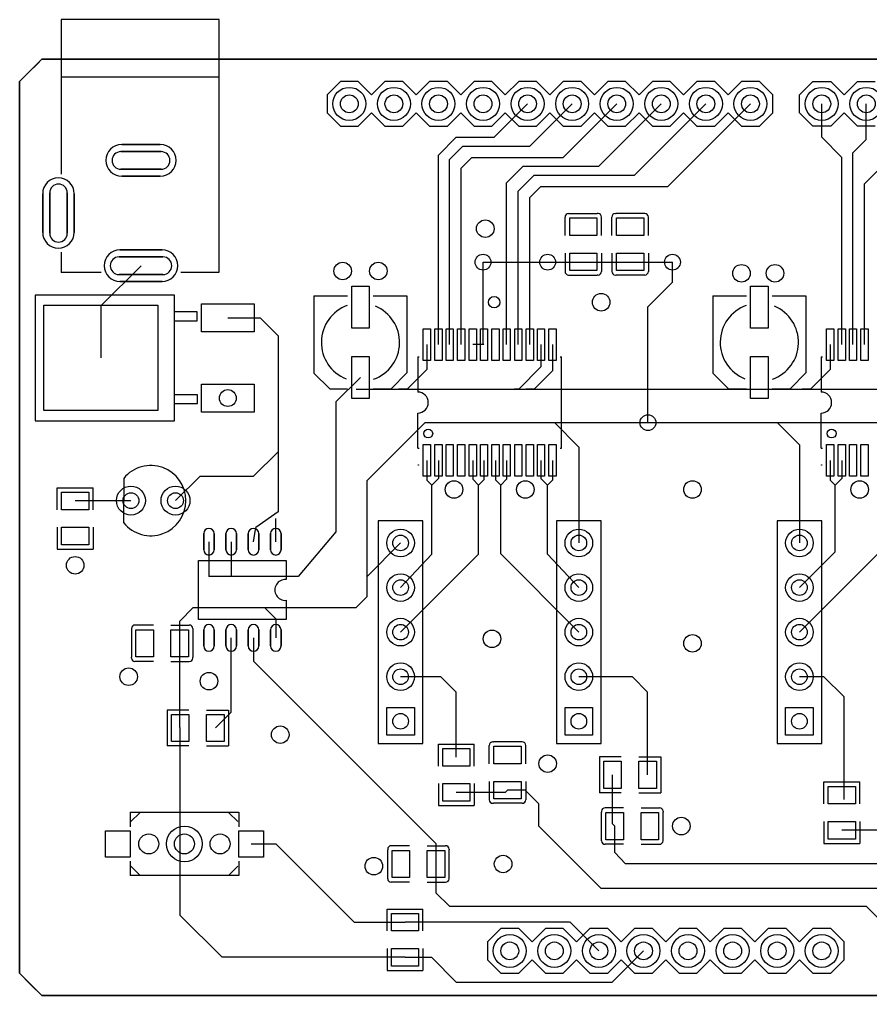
# Model space of a CAD drawing. Header units: millimetres. Extents: x 7 to 109, y -65 to -10.
# Drawn here: x 7.5 to 56, y -65.2 to -9.5 of the extents above; entities that cross this region are included whole.
import ezdxf

# ---------------------------------------------------------------- set-up
doc = ezdxf.new("R2010")
doc.units = ezdxf.units.MM

msp = doc.modelspace()

# ---------------------------------------------------------------- linework, layer by layer
for points in [[(18.87, -9.546), (9.87, -9.546)], [(9.87, -9.546), (9.87, -18.353)], [(18.861, -9.546), (18.861, -23.954)], [(104.013, -11.811), (8.763, -11.811), (7.493, -13.081)], [(7.493, -13.081), (7.493, -63.881)], [(18.861, -12.826), (9.861, -12.826)], [(30.861, -13.081), (30.099, -13.843), (29.337, -13.081), (28.321, -13.081), (27.559, -13.843), (26.797, -13.081), (25.781, -13.081), (25.019, -13.843), (25.019, -14.859), (25.781, -15.621), (26.797, -15.621), (27.559, -14.859), (28.321, -15.621), (29.337, -15.621), (30.099, -14.859), (30.861, -15.621), (31.877, -15.621), (32.639, -14.859), (33.401, -15.621), (34.417, -15.621)], [(50.419, -14.351), (50.419, -13.843), (49.657, -13.081), (48.641, -13.081), (47.879, -13.843), (47.117, -13.081), (46.101, -13.081), (45.339, -13.843), (44.577, -13.081), (43.561, -13.081), (42.799, -13.843), (42.037, -13.081), (41.021, -13.081), (40.259, -13.843), (39.497, -13.081), (38.481, -13.081), (37.719, -13.843), (36.957, -13.081), (35.941, -13.081), (35.179, -13.843), (34.417, -13.081), (33.401, -13.081), (32.639, -13.843), (31.877, -13.081), (30.861, -13.081)], [(51.943, -14.351), (51.943, -13.843), (52.705, -13.081), (53.721, -13.081), (54.483, -13.843), (55.245, -13.081)], [(55.245, -13.081), (56.261, -13.081)], [(31.369, -28.069), (31.369, -17.272), (32.385, -16.256), (34.544, -16.256), (36.449, -14.351)], [(32.004, -28.069), (32.004, -17.526), (32.766, -16.764), (36.576, -16.764), (38.989, -14.351)], [(32.664, -28.069), (32.664, -18.009), (33.274, -17.399), (38.481, -17.399), (41.529, -14.351)], [(34.417, -15.621), (35.179, -14.859), (35.941, -15.621), (36.957, -15.621), (37.719, -14.859), (38.481, -15.621), (39.497, -15.621), (40.259, -14.859), (41.021, -15.621), (42.037, -15.621), (42.799, -14.859), (43.561, -15.621), (44.577, -15.621), (45.339, -14.859), (46.101, -15.621), (47.117, -15.621), (47.879, -14.859), (48.641, -15.621), (49.657, -15.621), (50.419, -14.859), (50.419, -14.351)], [(35.255, -28.069), (35.255, -18.847), (36.195, -17.907), (40.513, -17.907), (44.069, -14.351)], [(35.916, -28.069), (35.916, -19.329), (36.83, -18.415), (42.545, -18.415), (46.609, -14.351)], [(36.576, -28.069), (36.576, -19.685), (37.211, -19.05), (44.45, -19.05), (49.149, -14.351)], [(56.261, -15.621), (55.245, -15.621), (54.483, -14.859), (53.721, -15.621), (52.705, -15.621), (51.943, -14.859), (51.943, -14.351)], [(54.356, -28.07), (54.356, -17.399), (53.213, -16.256), (53.213, -14.351)], [(54.991, -28.07), (54.991, -17.145), (55.753, -16.383), (55.753, -14.351)], [(55.651, -28.07), (55.651, -18.898), (58.293, -16.256), (58.293, -14.351)], [(38.583, -21.852), (38.583, -20.802)], [(38.783, -20.602), (38.823, -20.602)], [(38.823, -20.602), (40.423, -20.602)], [(40.463, -20.602), (40.423, -20.602)], [(40.663, -21.852), (40.663, -20.802)], [(41.25, -21.852), (41.25, -20.802)], [(41.45, -20.602), (41.49, -20.602)], [(43.09, -20.602), (41.49, -20.602)], [(43.11, -20.602), (43.09, -20.602)], [(43.13, -20.602), (43.09, -20.602)], [(43.33, -21.852), (43.33, -20.802)], [(9.87, -22.794), (9.87, -23.954)], [(38.583, -22.852), (38.583, -23.902)], [(40.663, -22.852), (40.663, -23.902)], [(41.25, -22.852), (41.25, -23.902)], [(43.33, -22.852), (43.33, -23.902)], [(14.417, -23.574), (12.131, -25.86), (12.131, -28.829)], [(33.909, -23.368), (37.592, -23.368)], [(33.96, -28.069), (33.909, -28.018), (33.909, -23.368)], [(37.592, -23.368), (44.704, -23.368)], [(43.307, -32.512), (43.307, -25.908), (44.704, -24.511), (44.704, -23.368)], [(12.151, -23.954), (9.87, -23.954)], [(18.861, -23.954), (16.682, -23.954)], [(38.783, -24.102), (38.823, -24.102)], [(38.803, -24.102), (38.823, -24.102)], [(38.823, -24.102), (40.423, -24.102)], [(40.463, -24.102), (40.423, -24.102)], [(41.45, -24.102), (41.49, -24.102)], [(43.09, -24.102), (41.49, -24.102)], [(43.13, -24.102), (43.09, -24.102)], [(24.274, -25.29), (24.274, -29.67)], [(24.274, -25.29), (26.193, -25.29)], [(27.655, -25.29), (29.574, -25.29)], [(29.574, -25.29), (29.574, -29.68)], [(47.007, -25.29), (47.007, -29.67)], [(47.007, -25.29), (48.926, -25.29)], [(50.388, -25.29), (52.307, -25.29)], [(52.307, -25.29), (52.307, -29.68)], [(16.326, -26.707), (17.626, -26.707), (17.626, -26.206), (16.326, -26.206)], [(19.357, -26.543), (21.209, -26.543), (22.225, -27.559), (22.225, -37.592), (20.955, -38.481)], [(30.709, -28.07), (30.709, -29.489), (29.591, -30.607), (29.101, -30.607)], [(33.96, -28.069), (33.325, -28.069)], [(37.211, -28.07), (37.211, -29.337), (35.941, -30.607), (35.705, -30.607)], [(37.871, -28.07), (37.871, -29.566), (36.83, -30.607), (36.34, -30.607)], [(53.696, -28.07), (53.696, -29.489), (52.578, -30.607), (52.103, -30.607)], [(30.19, -28.769), (30.274, -28.769)], [(30.19, -28.769), (30.19, -30.769)], [(38.306, -28.769), (38.39, -28.769)], [(38.39, -33.969), (38.39, -28.769)], [(53.177, -28.769), (53.261, -28.769)], [(53.177, -28.769), (53.177, -30.769)], [(26.924, -29.939), (25.527, -31.336), (25.527, -38.735), (23.368, -41.275), (18.288, -41.275)], [(24.274, -29.67), (24.274, -29.69), (25.174, -30.59)], [(28.674, -30.59), (28.674, -30.58), (29.574, -29.68)], [(47.007, -29.67), (47.007, -29.69), (47.907, -30.59)], [(51.407, -30.59), (51.407, -30.58), (52.307, -29.68)], [(16.33, -31.429), (17.63, -31.429), (17.63, -30.929), (16.33, -30.929)], [(25.174, -30.59), (26.193, -30.59)], [(26.67, -30.607), (82.296, -30.607)], [(27.655, -30.59), (28.674, -30.59)], [(47.907, -30.59), (48.926, -30.59)], [(50.388, -30.59), (51.407, -30.59)], [(30.19, -33.969), (30.19, -31.969)], [(53.177, -33.969), (53.177, -31.969)], [(20.142, -43.053), (20.701, -43.053), (26.67, -43.053), (27.305, -42.418), (27.305, -35.814), (30.607, -32.512), (66.167, -32.512)], [(37.182, -32.512), (37.973, -32.512), (39.37, -33.909), (39.37, -39.37)], [(49.66, -32.512), (50.673, -32.512), (51.943, -33.782), (51.943, -39.37)], [(16.383, -36.957), (17.78, -35.56), (20.828, -35.56), (22.225, -34.168)], [(30.19, -33.969), (30.274, -33.969)], [(38.306, -33.969), (38.39, -33.969)], [(53.177, -33.969), (53.261, -33.969)], [(30.709, -34.669), (30.709, -35.789), (30.988, -36.068)], [(31.369, -34.669), (31.369, -35.687), (30.988, -36.068)], [(33.325, -34.669), (33.325, -35.738), (33.655, -36.068)], [(33.96, -34.669), (33.96, -35.763), (33.655, -36.068)], [(34.62, -34.669), (34.62, -35.763), (34.925, -36.068)], [(35.255, -34.669), (35.255, -35.738), (34.925, -36.068)], [(37.211, -34.669), (37.211, -35.687), (37.592, -36.068)], [(37.871, -34.669), (37.871, -35.789), (37.592, -36.068)], [(53.696, -34.669), (53.696, -35.789), (53.975, -36.068)], [(54.356, -34.669), (54.356, -35.687), (53.975, -36.068)], [(13.432, -35.687), (13.426, -38.235)], [(29.21, -44.45), (33.655, -40.005), (33.655, -36.068)], [(29.21, -41.91), (30.988, -40.005), (30.988, -36.068)], [(39.37, -44.45), (34.917, -39.997), (34.925, -36.068)], [(39.37, -41.91), (37.592, -40.005), (37.592, -36.068)], [(51.943, -44.45), (56.642, -39.751), (56.642, -36.068)], [(51.943, -41.91), (53.975, -39.878), (53.975, -36.068)], [(9.647, -37.473), (9.647, -36.223)], [(9.647, -36.223), (11.687, -36.223)], [(11.687, -37.473), (11.687, -36.223)], [(13.843, -36.957), (13.827, -36.973), (10.668, -36.973)], [(22.098, -39.297), (22.098, -37.973)], [(27.94, -48.895), (27.94, -50.8), (30.48, -50.8), (30.48, -38.1), (27.94, -38.1)], [(27.94, -38.1), (27.94, -48.895)], [(38.1, -48.895), (38.1, -50.8), (40.64, -50.8), (40.64, -38.1), (38.1, -38.1)], [(38.1, -38.1), (38.1, -48.895)], [(50.673, -48.895), (50.673, -50.8), (53.213, -50.8), (53.213, -38.1), (50.673, -38.1)], [(50.673, -38.1), (50.673, -48.895)], [(9.647, -38.473), (9.647, -39.723)], [(11.687, -38.473), (11.687, -39.723)], [(20.828, -39.297), (20.955, -38.481)], [(18.288, -39.297), (18.288, -41.275)], [(19.558, -39.297), (19.558, -41.275)], [(27.305, -41.344), (27.305, -41.275), (29.21, -39.37)], [(9.647, -39.723), (11.687, -39.723)], [(17.693, -43.737), (17.693, -40.366)], [(17.693, -40.366), (22.683, -40.366), (22.683, -41.457)], [(22.683, -42.637), (22.683, -43.737), (17.693, -43.737)], [(16.622, -45.085), (16.622, -43.83), (17.399, -43.053), (21.463, -43.053), (22.098, -43.688), (22.098, -44.778)], [(13.87, -44.245), (13.87, -44.285)], [(13.87, -44.265), (13.87, -44.285)], [(13.87, -44.285), (13.87, -45.885)], [(15.12, -44.045), (14.07, -44.045)], [(16.12, -44.045), (17.17, -44.045)], [(17.37, -44.245), (17.37, -44.285)], [(17.37, -44.285), (17.37, -45.885)], [(18.654, -49.911), (19.558, -49.007), (19.558, -44.778)], [(20.828, -44.778), (20.828, -46.101), (31.226, -56.499), (31.226, -57.658)], [(16.653, -49.911), (16.621, -49.879), (16.621, -45.085)], [(13.87, -45.925), (13.87, -45.885)], [(15.12, -46.125), (14.07, -46.125)], [(16.12, -46.125), (17.17, -46.125)], [(17.37, -45.925), (17.37, -45.885)], [(32.385, -51.578), (32.385, -47.879), (31.496, -46.99), (29.21, -46.99)], [(43.291, -52.578), (43.291, -47.863), (42.418, -46.99), (39.37, -46.99)], [(54.483, -53.991), (54.483, -48.133), (53.34, -46.99), (51.943, -46.99)], [(17.152, -48.891), (15.902, -48.891)], [(15.902, -48.891), (15.902, -50.931)], [(18.152, -48.891), (19.402, -48.891)], [(19.402, -48.891), (19.402, -50.931)], [(29.464, -62.976), (19.034, -62.976), (16.653, -60.595), (16.653, -49.911)], [(17.152, -50.931), (15.902, -50.931)], [(18.152, -50.931), (19.402, -50.931)], [(31.364, -52.078), (31.364, -50.828)], [(31.364, -50.828), (33.404, -50.828)], [(33.404, -52.078), (33.404, -50.828)], [(34.265, -51.951), (34.265, -50.901)], [(34.465, -50.701), (34.505, -50.701)], [(36.105, -50.701), (34.505, -50.701)], [(36.125, -50.701), (36.105, -50.701)], [(36.145, -50.701), (36.105, -50.701)], [(36.345, -51.951), (36.345, -50.901)], [(41.79, -51.558), (40.54, -51.558)], [(40.54, -51.558), (40.54, -53.598)], [(42.79, -51.558), (44.04, -51.558)], [(44.04, -51.558), (44.04, -53.598)], [(41.418, -55.499), (41.291, -55.372), (41.291, -52.578)], [(31.364, -53.078), (31.364, -54.328)], [(33.404, -53.078), (33.404, -54.328)], [(34.265, -52.951), (34.265, -54.001)], [(36.345, -52.951), (36.345, -54.001)], [(53.336, -54.237), (53.336, -52.987)], [(53.336, -52.987), (55.376, -52.987)], [(55.376, -54.237), (55.376, -52.987)], [(35.306, -53.451), (35.179, -53.578), (32.385, -53.578)], [(60.833, -62.611), (57.277, -59.055), (40.64, -59.055), (37.084, -55.499), (37.084, -54.229), (36.306, -53.451), (35.306, -53.451)], [(41.79, -53.598), (40.54, -53.598)], [(42.79, -53.598), (44.04, -53.598)], [(31.364, -54.328), (33.404, -54.328)], [(34.465, -54.201), (34.505, -54.201)], [(36.105, -54.201), (34.505, -54.201)], [(36.145, -54.201), (36.105, -54.201)], [(41.917, -54.459), (40.867, -54.459)], [(42.917, -54.459), (43.967, -54.459)], [(13.791, -54.715), (19.991, -54.715)], [(13.791, -54.715), (13.791, -55.534)], [(13.843, -55.245), (14.351, -54.737)], [(19.431, -54.737), (19.939, -55.245)], [(19.991, -54.715), (19.991, -55.534)], [(40.667, -54.659), (40.667, -54.699)], [(40.667, -56.299), (40.667, -54.699)], [(44.167, -54.659), (44.167, -54.699)], [(44.167, -56.299), (44.167, -54.699)], [(63.373, -62.611), (58.42, -57.658), (42.037, -57.658), (41.417, -57.008), (41.417, -55.499)], [(53.336, -55.237), (53.336, -56.487)], [(55.376, -55.237), (55.376, -56.487)], [(57.531, -55.737), (54.356, -55.737)], [(20.691, -56.515), (22.098, -56.515), (26.559, -60.976), (29.464, -60.976)], [(29.725, -56.618), (28.675, -56.618)], [(30.725, -56.618), (31.775, -56.618)], [(40.667, -56.339), (40.667, -56.299)], [(41.917, -56.539), (40.867, -56.539)], [(42.917, -56.539), (43.967, -56.539)], [(44.167, -56.319), (44.167, -56.299)], [(44.167, -56.339), (44.167, -56.299)], [(53.336, -56.487), (55.376, -56.487)], [(28.475, -56.818), (28.475, -56.858)], [(28.475, -58.458), (28.475, -56.858)], [(31.975, -56.818), (31.975, -56.858)], [(31.975, -58.458), (31.975, -56.858)], [(13.791, -57.496), (13.791, -58.315)], [(13.843, -57.785), (14.351, -58.293)], [(19.431, -58.293), (19.939, -57.785)], [(19.991, -57.496), (19.991, -58.315)], [(31.227, -57.658), (31.227, -59.294), (32.004, -60.071), (55.753, -60.071), (58.293, -62.611)], [(19.991, -58.315), (13.791, -58.315)], [(28.475, -58.498), (28.475, -58.458)], [(29.725, -58.698), (28.675, -58.698)], [(30.725, -58.698), (31.775, -58.698)], [(31.975, -58.478), (31.975, -58.458)], [(31.975, -58.498), (31.975, -58.458)], [(28.443, -61.476), (28.443, -60.226)], [(28.443, -60.226), (30.483, -60.226)], [(30.483, -61.476), (30.483, -60.226)], [(40.513, -62.611), (38.862, -60.96), (38.846, -60.976), (29.464, -60.976)], [(34.925, -61.341), (34.163, -62.103), (34.163, -63.119), (34.925, -63.881), (35.941, -63.881), (36.703, -63.119), (37.465, -63.881), (38.481, -63.881), (39.243, -63.119), (40.005, -63.881), (41.021, -63.881), (41.783, -63.119), (42.545, -63.881), (43.561, -63.881), (44.323, -63.119), (45.085, -63.881), (46.101, -63.881), (46.863, -63.119), (47.625, -63.881), (48.641, -63.881), (49.403, -63.119), (50.165, -63.881), (51.181, -63.881), (51.943, -63.119), (52.705, -63.881), (53.721, -63.881), (54.483, -63.119), (54.483, -62.611)], [(54.483, -62.611), (54.483, -62.103), (53.721, -61.341), (52.705, -61.341), (51.943, -62.103), (51.181, -61.341), (50.165, -61.341), (49.403, -62.103), (48.641, -61.341), (47.625, -61.341), (46.863, -62.103), (46.101, -61.341), (45.085, -61.341), (44.323, -62.103), (43.561, -61.341), (42.545, -61.341), (41.783, -62.103), (41.021, -61.341), (40.005, -61.341), (39.243, -62.103), (38.481, -61.341), (37.465, -61.341), (36.703, -62.103), (35.941, -61.341), (34.925, -61.341)], [(28.443, -62.476), (28.443, -63.726)], [(29.464, -62.977), (30.973, -62.977), (32.385, -64.389), (41.275, -64.389), (43.053, -62.611)], [(30.483, -62.476), (30.483, -63.726)], [(7.493, -63.881), (8.763, -65.151), (9.017, -65.151)], [(28.443, -63.726), (30.483, -63.726)], [(9.017, -65.151), (106.553, -65.151)]]:
    msp.add_lwpolyline(points)
for points in [[(8.509, -12.065), (8.766, -11.811), (104.013, -11.811), (106.553, -14.351), (106.553, -24.511), (109.093, -27.051), (109.093, -61.341), (106.553, -63.881), (106.553, -65.151), (8.763, -65.151), (8.128, -64.516), (7.493, -63.881), (7.493, -13.081), (8.001, -12.573), (8.509, -12.065), (8.509, -12.065)], [(13.317, -16.674), (15.517, -16.674)], [(13.266, -17.074), (15.566, -17.074)], [(13.266, -18.074), (15.566, -18.074)], [(13.317, -18.474), (15.517, -18.474)], [(9.213, -21.723), (9.213, -19.423)], [(10.213, -21.723), (10.213, -19.423)], [(8.813, -21.673), (8.813, -19.473)], [(10.613, -21.673), (10.613, -19.473)], [(38.848, -21.852), (38.848, -20.852), (40.398, -20.852), (40.398, -21.852)], [(43.065, -20.852), (43.065, -21.852), (41.515, -21.852), (41.515, -20.852)], [(15.617, -22.674), (13.217, -22.674)], [(15.666, -23.074), (13.166, -23.074)], [(38.848, -23.852), (38.848, -22.852), (40.398, -22.852), (40.398, -23.852)], [(43.065, -22.852), (43.065, -23.852), (41.515, -23.852), (41.515, -22.852)], [(15.666, -24.074), (13.166, -24.074)], [(15.617, -24.474), (13.217, -24.474)], [(27.424, -24.74), (27.424, -27.14), (26.424, -27.14), (26.424, -24.74)], [(50.157, -24.74), (50.157, -27.14), (49.157, -27.14), (49.157, -24.74)], [(8.38, -32.402), (16.33, -32.402), (16.33, -25.256), (8.38, -25.256), (8.38, -32.402)], [(8.881, -31.829), (8.881, -25.829), (15.381, -25.829), (15.381, -31.829)], [(20.86, -25.744), (20.86, -27.344), (17.857, -27.344), (17.857, -25.744)], [(30.505, -28.971), (30.505, -27.167), (30.912, -27.167), (30.912, -28.971)], [(31.166, -28.971), (31.166, -27.167), (31.572, -27.167), (31.572, -28.971)], [(31.801, -28.971), (31.801, -27.167), (32.207, -27.167), (32.207, -28.971)], [(32.461, -28.971), (32.461, -27.167), (32.868, -27.167), (32.868, -28.971)], [(33.122, -28.971), (33.122, -27.167), (33.528, -27.167), (33.528, -28.971)], [(33.757, -28.971), (33.757, -27.167), (34.163, -27.167), (34.163, -28.971)], [(34.417, -28.971), (34.417, -27.167), (34.823, -27.167), (34.823, -28.971)], [(35.052, -28.971), (35.052, -27.167), (35.458, -27.167), (35.458, -28.971)], [(35.712, -28.971), (35.712, -27.167), (36.119, -27.167), (36.119, -28.971)], [(36.373, -28.971), (36.373, -27.167), (36.779, -27.167), (36.779, -28.971)], [(37.008, -28.971), (37.008, -27.167), (37.414, -27.167), (37.414, -28.971)], [(37.668, -28.971), (37.668, -27.167), (38.075, -27.167), (38.075, -28.971)], [(53.492, -28.971), (53.492, -27.167), (53.899, -27.167), (53.899, -28.971)], [(54.153, -28.971), (54.153, -27.167), (54.559, -27.167), (54.559, -28.971)], [(54.788, -28.971), (54.788, -27.167), (55.194, -27.167), (55.194, -28.971)], [(55.448, -28.971), (55.448, -27.167), (55.855, -27.167), (55.855, -28.971)], [(27.424, -28.74), (27.424, -31.14), (26.424, -31.14), (26.424, -28.74)], [(50.157, -28.74), (50.157, -31.14), (49.157, -31.14), (49.157, -28.74)], [(17.865, -31.914), (17.865, -30.314), (20.865, -30.314), (20.865, -31.914)], [(30.505, -35.571), (30.505, -33.767), (30.912, -33.767), (30.912, -35.571)], [(31.166, -35.571), (31.166, -33.767), (31.572, -33.767), (31.572, -35.571)], [(31.801, -35.571), (31.801, -33.767), (32.207, -33.767), (32.207, -35.571)], [(32.461, -35.571), (32.461, -33.767), (32.868, -33.767), (32.868, -35.571)], [(33.122, -35.571), (33.122, -33.767), (33.528, -33.767), (33.528, -35.571)], [(33.757, -35.571), (33.757, -33.767), (34.163, -33.767), (34.163, -35.571)], [(34.417, -35.571), (34.417, -33.767), (34.823, -33.767), (34.823, -35.571)], [(35.052, -35.571), (35.052, -33.767), (35.458, -33.767), (35.458, -35.571)], [(35.712, -35.571), (35.712, -33.767), (36.119, -33.767), (36.119, -35.571)], [(36.373, -35.571), (36.373, -33.767), (36.779, -33.767), (36.779, -35.571)], [(37.008, -35.571), (37.008, -33.767), (37.414, -33.767), (37.414, -35.571)], [(37.668, -35.571), (37.668, -33.767), (38.075, -33.767), (38.075, -35.571)], [(53.492, -35.571), (53.492, -33.767), (53.899, -33.767), (53.899, -35.571)], [(54.153, -35.571), (54.153, -33.767), (54.559, -33.767), (54.559, -35.571)], [(54.788, -35.571), (54.788, -33.767), (55.194, -33.767), (55.194, -35.571)], [(55.448, -35.571), (55.448, -33.767), (55.855, -33.767), (55.855, -35.571)], [(9.892, -37.473), (9.892, -36.473), (11.442, -36.473), (11.442, -37.473)], [(9.892, -39.473), (9.892, -38.473), (11.442, -38.473), (11.442, -39.473)], [(17.988, -39.757), (17.988, -38.837)], [(18.588, -39.757), (18.588, -38.837)], [(19.258, -39.757), (19.258, -38.837)], [(19.858, -39.757), (19.858, -38.837)], [(20.528, -39.757), (20.528, -38.837)], [(21.128, -39.757), (21.128, -38.837)], [(21.798, -39.757), (21.798, -38.837)], [(22.398, -39.757), (22.398, -38.837)], [(14.12, -44.31), (15.12, -44.31), (15.12, -45.86), (14.12, -45.86)], [(16.12, -44.31), (17.12, -44.31), (17.12, -45.86), (16.12, -45.86)], [(17.988, -45.237), (17.988, -44.317)], [(18.588, -45.237), (18.588, -44.317)], [(19.258, -45.237), (19.258, -44.317)], [(19.858, -45.237), (19.858, -44.317)], [(20.528, -45.237), (20.528, -44.317)], [(21.128, -45.237), (21.128, -44.317)], [(21.798, -45.237), (21.798, -44.317)], [(22.398, -45.237), (22.398, -44.317)], [(28.423, -50.317), (28.423, -48.743), (29.997, -48.743), (29.997, -50.317)], [(38.583, -50.317), (38.583, -48.743), (40.157, -48.743), (40.157, -50.317)], [(51.156, -50.317), (51.156, -48.743), (52.73, -48.743), (52.73, -50.317)], [(16.152, -49.136), (17.152, -49.136), (17.152, -50.686), (16.152, -50.686)], [(18.152, -49.136), (19.152, -49.136), (19.152, -50.686), (18.152, -50.686)], [(31.609, -52.078), (31.609, -51.078), (33.159, -51.078), (33.159, -52.078)], [(36.08, -50.951), (36.08, -51.951), (34.53, -51.951), (34.53, -50.951)], [(40.79, -51.803), (41.79, -51.803), (41.79, -53.353), (40.79, -53.353)], [(42.79, -51.803), (43.79, -51.803), (43.79, -53.353), (42.79, -53.353)], [(31.609, -54.078), (31.609, -53.078), (33.159, -53.078), (33.159, -54.078)], [(36.08, -52.951), (36.08, -53.951), (34.53, -53.951), (34.53, -52.951)], [(53.581, -54.237), (53.581, -53.237), (55.131, -53.237), (55.131, -54.237)], [(41.917, -56.274), (40.917, -56.274), (40.917, -54.724), (41.917, -54.724)], [(43.917, -56.274), (42.917, -56.274), (42.917, -54.724), (43.917, -54.724)], [(53.581, -56.237), (53.581, -55.237), (55.131, -55.237), (55.131, -56.237)], [(12.391, -57.265), (12.391, -55.765), (13.791, -55.765), (13.791, -57.265)], [(19.991, -57.265), (19.991, -55.765), (21.391, -55.765), (21.391, -57.265)], [(29.725, -58.433), (28.725, -58.433), (28.725, -56.883), (29.725, -56.883)], [(31.725, -58.433), (30.725, -58.433), (30.725, -56.883), (31.725, -56.883)], [(28.688, -61.476), (28.688, -60.476), (30.238, -60.476), (30.238, -61.476)], [(28.688, -63.476), (28.688, -62.476), (30.238, -62.476), (30.238, -63.476)]]:
    msp.add_lwpolyline(points, close=True)
for centre, radius in [((26.289, -14.351), 0.94), ((26.289, -14.351), 0.508), ((28.829, -14.351), 0.94), ((28.829, -14.351), 0.508), ((31.369, -14.351), 0.94), ((31.369, -14.351), 0.508), ((33.909, -14.351), 0.94), ((33.909, -14.351), 0.508), ((36.449, -14.351), 0.94), ((36.449, -14.351), 0.508), ((38.989, -14.351), 0.94), ((38.989, -14.351), 0.508), ((41.529, -14.351), 0.94), ((41.529, -14.351), 0.508), ((44.069, -14.351), 0.94), ((44.069, -14.351), 0.508), ((46.609, -14.351), 0.94), ((46.609, -14.351), 0.508), ((49.149, -14.351), 0.94), ((49.149, -14.351), 0.508), ((53.213, -14.351), 0.94), ((53.213, -14.351), 0.508), ((55.753, -14.351), 0.94), ((55.753, -14.351), 0.508), ((34.036, -21.463), 0.5), ((33.909, -23.368), 0.45), ((37.592, -23.368), 0.45), ((44.704, -23.368), 0.45), ((25.908, -23.876), 0.5), ((27.94, -23.876), 0.5), ((48.641, -24.003), 0.5), ((50.546, -24.003), 0.5), ((34.544, -25.654), 0.325), ((40.64, -25.654), 0.5), ((19.365, -31.114), 0.48), ((43.307, -32.512), 0.45), ((30.785, -33.134), 0.254), ((53.772, -33.134), 0.254), ((30.226, -34.925), 0.00991), ((53.213, -34.925), 0.00991), ((13.843, -36.957), 0.826), ((16.383, -36.957), 0.826), ((32.258, -36.322), 0.5), ((36.322, -36.322), 0.5), ((45.847, -36.322), 0.5), ((55.372, -36.322), 0.5), ((13.843, -36.957), 0.45), ((16.383, -36.957), 0.45), ((29.21, -39.37), 0.787), ((39.37, -39.37), 0.787), ((51.943, -39.37), 0.787), ((29.21, -39.37), 0.445), ((39.37, -39.37), 0.445), ((51.943, -39.37), 0.445), ((10.668, -40.64), 0.5), ((29.21, -41.91), 0.787), ((39.37, -41.91), 0.787), ((51.943, -41.91), 0.787), ((29.21, -41.91), 0.445), ((39.37, -41.91), 0.445), ((51.943, -41.91), 0.445), ((29.21, -44.45), 0.787), ((39.37, -44.45), 0.787), ((51.943, -44.45), 0.787), ((29.21, -44.45), 0.445), ((34.417, -44.831), 0.5), ((39.37, -44.45), 0.445), ((51.943, -44.45), 0.445), ((45.847, -45.085), 0.5), ((13.716, -46.99), 0.5), ((29.21, -46.99), 0.787), ((29.21, -46.99), 0.445), ((39.37, -46.99), 0.787), ((39.37, -46.99), 0.445), ((51.943, -46.99), 0.787), ((51.943, -46.99), 0.445), ((18.288, -47.244), 0.5), ((29.21, -49.53), 0.445), ((39.37, -49.53), 0.445), ((51.943, -49.53), 0.445), ((22.352, -50.292), 0.5), ((37.592, -51.943), 0.5), ((45.212, -55.499), 0.5), ((16.891, -56.515), 1.016), ((14.859, -56.515), 0.568), ((16.891, -56.515), 0.568), ((18.923, -56.515), 0.568), ((35.052, -57.658), 0.5), ((27.686, -57.785), 0.5), ((35.433, -62.611), 0.94), ((37.973, -62.611), 0.94), ((40.513, -62.611), 0.94), ((43.053, -62.611), 0.94), ((45.593, -62.611), 0.94), ((48.133, -62.611), 0.94), ((50.673, -62.611), 0.94), ((53.213, -62.611), 0.94), ((35.433, -62.611), 0.508), ((37.973, -62.611), 0.508), ((40.513, -62.611), 0.508), ((43.053, -62.611), 0.508), ((45.593, -62.611), 0.508), ((48.133, -62.611), 0.508), ((50.673, -62.611), 0.508), ((53.213, -62.611), 0.508)]:
    msp.add_circle(centre, radius)
for centre, radius, start, end in [((13.317, -17.574), 0.9, 450, 270), ((15.517, -17.574), 0.9, 270, 450), ((13.266, -17.574), 0.5, 450, 270), ((15.566, -17.574), 0.5, 270, 450), ((9.713, -19.473), 0.9, 360, 540), ((9.713, -19.423), 0.5, 360, 540), ((38.783, -20.802), 0.2, 90, 180), ((40.463, -20.802), 0.2, 0, 90), ((41.45, -20.802), 0.2, 90, 180), ((43.13, -20.802), 0.2, 0, 90), ((9.713, -21.673), 0.9, 540, 360), ((9.713, -21.723), 0.5, 540, 360), ((13.217, -23.574), 0.9, 90, 270), ((15.617, -23.574), 0.9, 270, 90), ((13.166, -23.574), 0.5, 90, 270), ((15.666, -23.574), 0.5, 270, 90), ((38.783, -23.902), 0.2, 180, 270), ((40.463, -23.902), 0.2, 270, 0), ((41.45, -23.902), 0.2, 180, 270), ((43.13, -23.902), 0.2, 270, 0), ((26.924, -27.94), 2.23, 109.6525, 248.4601), ((26.924, -27.94), 2.23, 289.6547, 67.3789), ((49.657, -27.94), 2.23, 109.6525, 248.4601), ((49.657, -27.94), 2.23, 289.6547, 67.3789), ((30.19, -31.369), 0.6, 270, 90), ((53.177, -31.369), 0.6, 270, 90), ((17.231, -32.128), 0.2, 90, 90), ((14.979, -36.955), 2, 219.3259, 140.6741), ((18.288, -38.837), 0.3, 0, 180), ((19.558, -38.837), 0.3, 0, 180), ((20.828, -38.837), 0.3, 0, 180), ((22.098, -38.837), 0.3, 0, 180), ((18.288, -39.757), 0.3, 180, 0), ((19.558, -39.757), 0.3, 180, 0), ((20.828, -39.757), 0.3, 180, 0), ((22.098, -39.757), 0.3, 180, 0), ((22.638, -42.047), 0.592, 85.6697, 274.3303), ((14.07, -44.245), 0.2, 90, 180), ((17.17, -44.245), 0.2, 360, 90), ((18.288, -44.317), 0.3, 0, 180), ((19.558, -44.317), 0.3, 0, 180), ((20.828, -44.317), 0.3, 0, 180), ((22.098, -44.317), 0.3, 0, 180), ((18.288, -45.237), 0.3, 180, 0), ((19.558, -45.237), 0.3, 180, 0), ((20.828, -45.237), 0.3, 180, 0), ((22.098, -45.237), 0.3, 180, 0), ((14.07, -45.925), 0.2, 180, 270), ((17.17, -45.925), 0.2, 270, 0), ((34.465, -50.901), 0.2, 90, 180), ((36.145, -50.901), 0.2, 0, 90), ((34.465, -54.001), 0.2, 180, 270), ((36.145, -54.001), 0.2, 270, 0), ((40.867, -54.659), 0.2, 90, 180), ((43.967, -54.659), 0.2, 360, 90), ((28.675, -56.818), 0.2, 90, 180), ((31.775, -56.818), 0.2, 360, 90), ((40.867, -56.339), 0.2, 180, 270), ((43.967, -56.339), 0.2, 270, 0), ((28.675, -58.498), 0.2, 180, 270), ((31.775, -58.498), 0.2, 270, 0)]:
    msp.add_arc(centre, radius, start, end)

doc.saveas('drawing.dxf')
